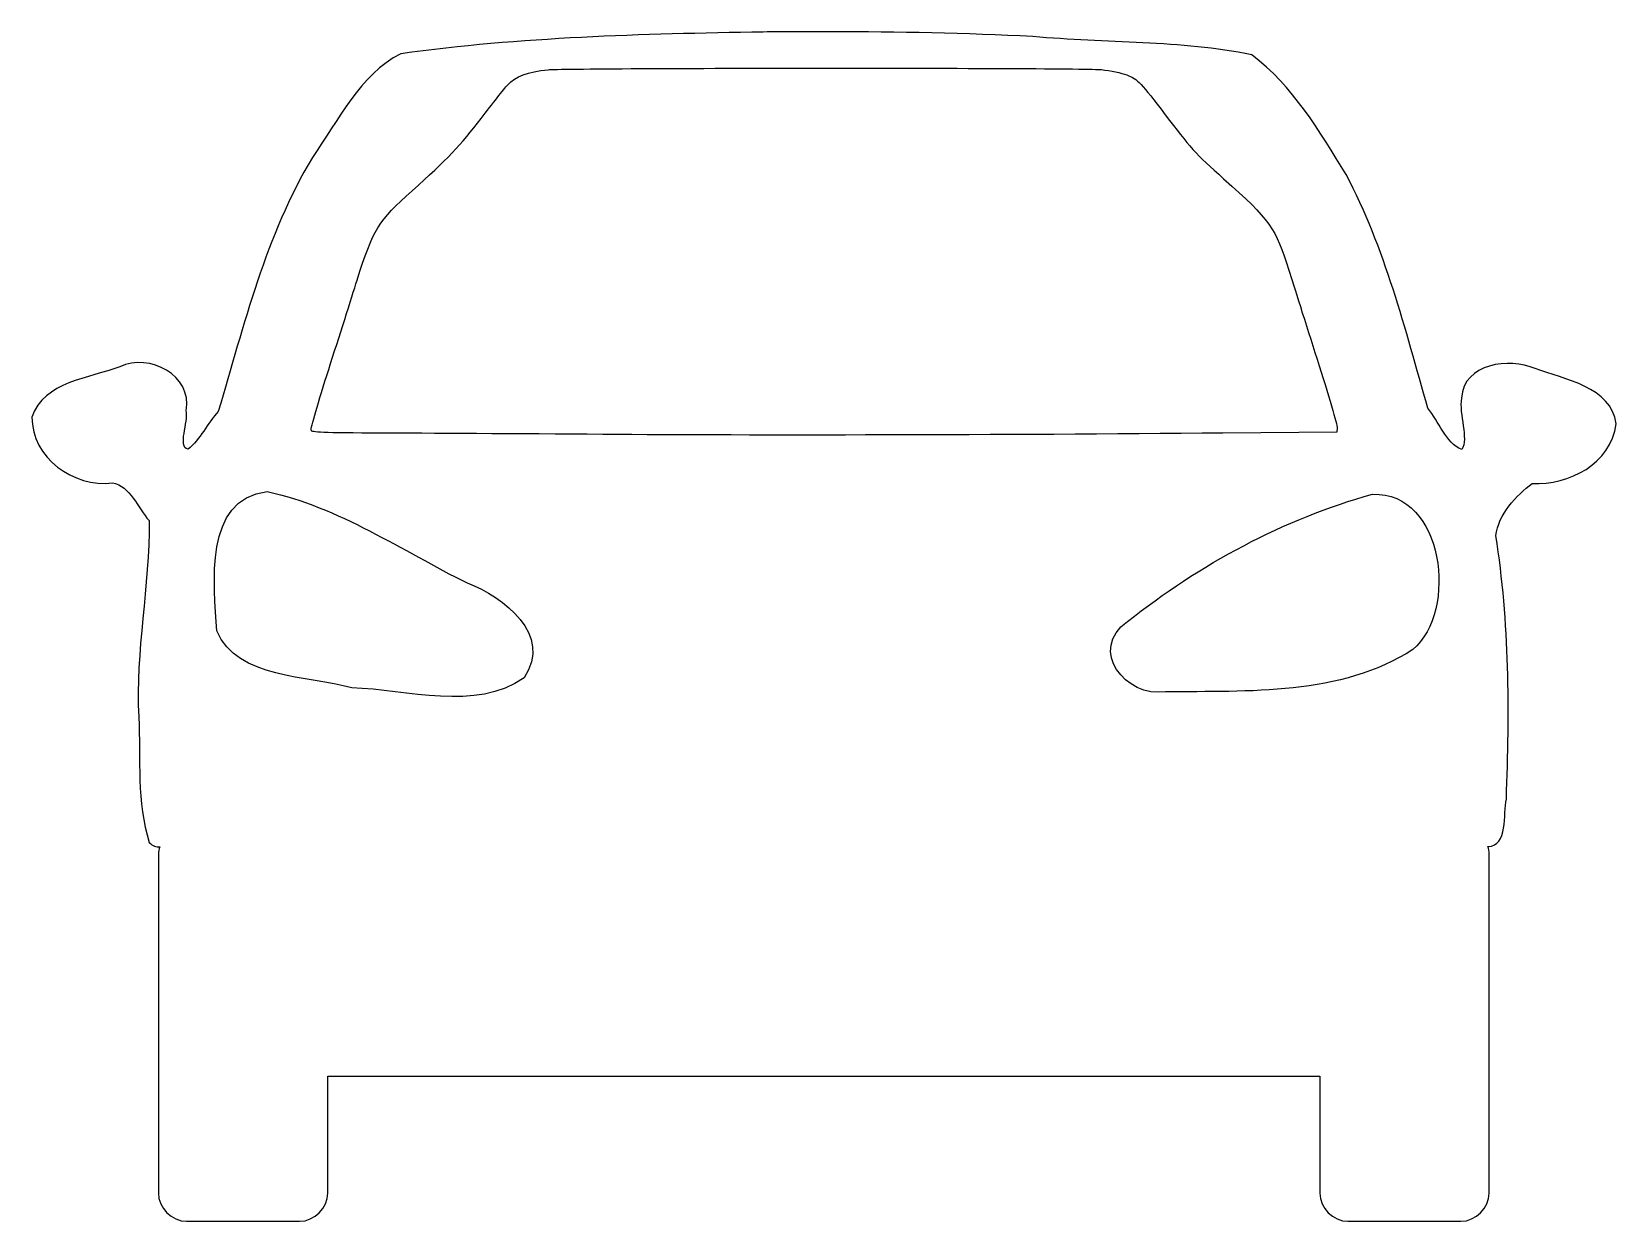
# Model space of a CAD drawing. Extents: x 66 to 324, y 443 to 637.
import ezdxf

# ---------------------------------------------------------------- set-up
doc = ezdxf.new("R2010")
doc.units = 0
doc.layers.add('Ebene_1', color=7, linetype='CONTINUOUS')

msp = doc.modelspace()

# ---------------------------------------------------------------- linework, layer by layer
at = {"layer": 'Ebene_1', "color": 7}
for points in [[(196.029889, 636.750266)], [(195.115639, 630.820766)], [(104.41214, 561.937767)], [(284.178138, 561.515517)]]:
    msp.add_lwpolyline(points, close=True, dxfattribs=at)
for points in [[(278.435388, 572.321517), (278.364888, 571.618017), (259.825638, 571.453767)], [(86.71889, 502.967518), (86.71889, 447.842519)], [(303.164387, 447.842519), (303.164387, 502.967518)], [(114.28139, 447.842519), (114.28139, 466.850519), (275.601888, 466.850519), (275.601888, 447.842519)], [(91.31264, 443.248769), (109.68764, 443.248769)], [(280.195638, 443.248769), (298.570637, 443.248769)]]:
    msp.add_lwpolyline(points, dxfattribs=at)
for points in [[(185.061139, 636.703766), (165.399889, 636.363266), (145.616389, 635.885516), (126.13889, 633.164516)], [(196.029889, 636.750266), (192.370639, 636.755516), (188.719639, 636.739016), (185.061139, 636.703766)], [(228.961638, 635.975516), (217.995888, 636.506516), (207.006889, 636.733766), (196.029889, 636.750266)], [(264.539388, 632.975516), (252.960888, 635.415266), (240.776388, 634.843016), (228.961638, 635.975516)], [(126.13889, 633.164516), (119.41739, 629.747516), (115.96964, 622.246767), (111.77189, 616.312767)], [(279.914388, 613.522017), (275.586138, 620.446017), (271.218888, 628.053267), (264.539388, 632.975516)], [(143.505139, 628.078767), (144.827389, 629.528516), (146.744389, 630.235016), (150.114139, 630.562766)], [(150.114139, 630.562766), (151.811389, 630.727766), (173.464639, 630.820016), (195.115639, 630.820766)], [(195.115639, 630.820766), (216.766638, 630.821516), (238.419888, 630.751766), (240.115638, 630.586766)], [(240.115638, 630.586766), (241.536888, 630.448766), (243.373638, 630.051266), (244.240638, 629.719766)], [(244.240638, 629.719766), (245.958888, 629.062016), (246.615888, 628.367517), (250.474638, 623.227767)], [(139.215889, 622.641267), (141.012889, 625.004517), (142.937389, 627.456267), (143.505139, 628.078767)], [(127.98914, 610.875267), (133.626139, 615.907767), (135.957889, 618.356517), (139.215889, 622.641267)], [(250.474638, 623.227767), (254.311638, 618.118017), (255.506388, 616.821267), (259.966638, 612.844767)], [(111.77189, 616.312767), (104.18114, 603.611517), (100.64939, 589.016517), (96.46739, 574.992267)], [(293.180387, 575.530017), (289.516638, 588.342267), (286.191888, 601.617267), (279.914388, 613.522017)], [(119.03564, 596.320767), (121.63139, 604.572267), (122.51864, 605.991267), (127.98914, 610.875267)], [(259.966638, 612.844767), (267.597138, 606.043017), (268.392138, 604.929267), (270.583638, 597.938517)], [(270.583638, 597.938517), (271.278138, 595.723017), (273.339888, 589.225017), (275.177388, 583.477767)], [(114.41864, 581.789517), (116.08064, 586.987017), (118.15439, 593.519517), (119.03564, 596.320767)], [(91.24139, 575.109267), (92.27189, 580.936017), (85.29764, 584.483517), (80.43689, 582.257517)], [(275.177388, 583.477767), (277.014888, 577.729767), (278.479638, 572.703267), (278.435388, 572.321517)], [(310.664387, 581.951517), (306.367637, 583.729017), (299.073887, 582.897267), (298.641137, 577.170267)], [(80.43689, 582.257517), (75.51689, 580.357017), (68.06114, 579.853767), (66.16364, 574.054017)], [(111.55964, 571.922517), (111.47114, 572.152767), (112.75739, 576.592017), (114.41864, 581.789517)], [(323.836637, 572.951517), (322.977887, 578.984517), (315.412637, 580.216017), (310.664387, 581.951517)], [(91.54589, 568.828017), (89.78639, 569.253267), (91.67339, 573.223017), (91.24139, 575.109267)], [(96.46739, 574.992267), (94.71314, 573.085017), (93.51314, 570.430767), (91.54589, 568.828017)], [(298.711637, 568.780017), (296.043137, 569.896017), (294.980387, 573.362517), (293.180387, 575.530017)], [(298.641137, 577.170267), (298.185137, 574.561767), (299.869637, 570.501267), (298.711637, 568.780017)], [(66.16364, 574.054017), (66.11414, 567.478017), (72.89789, 562.554267), (79.24214, 563.366517)], [(310.125887, 563.272017), (316.197137, 562.972767), (322.903637, 566.455767), (323.836637, 572.951517)], [(123.20789, 571.453767), (113.07989, 571.487517), (111.70064, 571.553517), (111.55964, 571.922517)], [(158.997139, 571.243017), (145.631389, 571.345017), (129.52664, 571.432767), (123.20789, 571.453767)], [(259.825638, 571.453767), (224.072388, 571.132767), (183.069889, 571.059267), (158.997139, 571.243017)], [(79.24214, 563.366517), (82.16189, 562.890267), (83.39939, 559.251267), (85.19564, 557.249517)], [(96.20939, 539.297518), (95.75864, 546.775768), (94.03514, 560.746017), (104.41214, 561.937767)], [(104.41214, 561.937767), (115.92014, 559.526517), (126.41564, 552.277767), (136.943389, 547.078768)], [(284.178138, 561.515517), (295.870637, 561.936267), (298.107887, 542.453518), (290.740637, 536.249518)], [(304.242887, 554.788017), (304.619387, 558.192267), (307.604387, 561.337017), (310.125887, 563.272017)], [(244.357638, 540.820018), (255.987138, 550.072017), (269.814888, 557.548767), (284.178138, 561.515517)], [(85.19564, 557.249517), (85.34789, 546.628018), (82.93439, 535.980268), (83.53139, 525.280768)], [(305.953637, 511.921018), (306.513887, 526.198018), (306.474137, 540.724768), (304.242887, 554.788017)], [(136.943389, 547.078768), (142.914139, 544.825018), (150.888139, 538.690768), (146.201389, 531.657268)], [(118.17014, 530.016268), (110.98214, 532.073518), (99.67739, 531.378268), (96.20939, 539.297518)], [(250.521888, 529.382518), (244.084638, 528.370018), (237.813888, 536.224768), (244.357638, 540.820018)], [(290.740637, 536.249518), (279.107388, 528.748018), (263.918388, 529.486768), (250.521888, 529.382518)], [(146.201389, 531.657268), (138.294889, 526.071268), (127.20989, 529.783768), (118.17014, 530.016268)], [(83.53139, 525.280768), (83.83814, 518.510518), (83.16014, 511.389268), (85.24214, 504.889768)], [(302.953637, 504.233518), (306.258887, 504.215518), (305.424137, 509.544268), (305.953637, 511.921018)], [(85.24214, 504.889768), (85.82864, 504.271768), (86.39114, 504.092518), (86.92964, 504.163018)], [(86.92964, 504.163018), (86.81189, 503.775268), (86.71889, 503.377768), (86.71889, 502.967518)], [(303.164387, 502.967518), (303.164387, 503.403268), (303.085637, 503.824018), (302.953637, 504.233518)], [(86.71889, 447.842519), (86.71889, 445.438019), (88.90814, 443.248769), (91.31264, 443.248769)], [(109.68764, 443.248769), (112.09214, 443.250269), (114.28139, 445.438019), (114.28139, 447.842519)], [(275.601888, 447.842519), (275.601888, 445.438019), (277.791138, 443.250269), (280.195638, 443.248769)], [(298.570637, 443.248769), (300.975887, 443.250269), (303.162887, 445.438019), (303.164387, 447.842519)]]:
    msp.add_open_spline(points, degree=3, dxfattribs=at)

doc.saveas('drawing.dxf')
